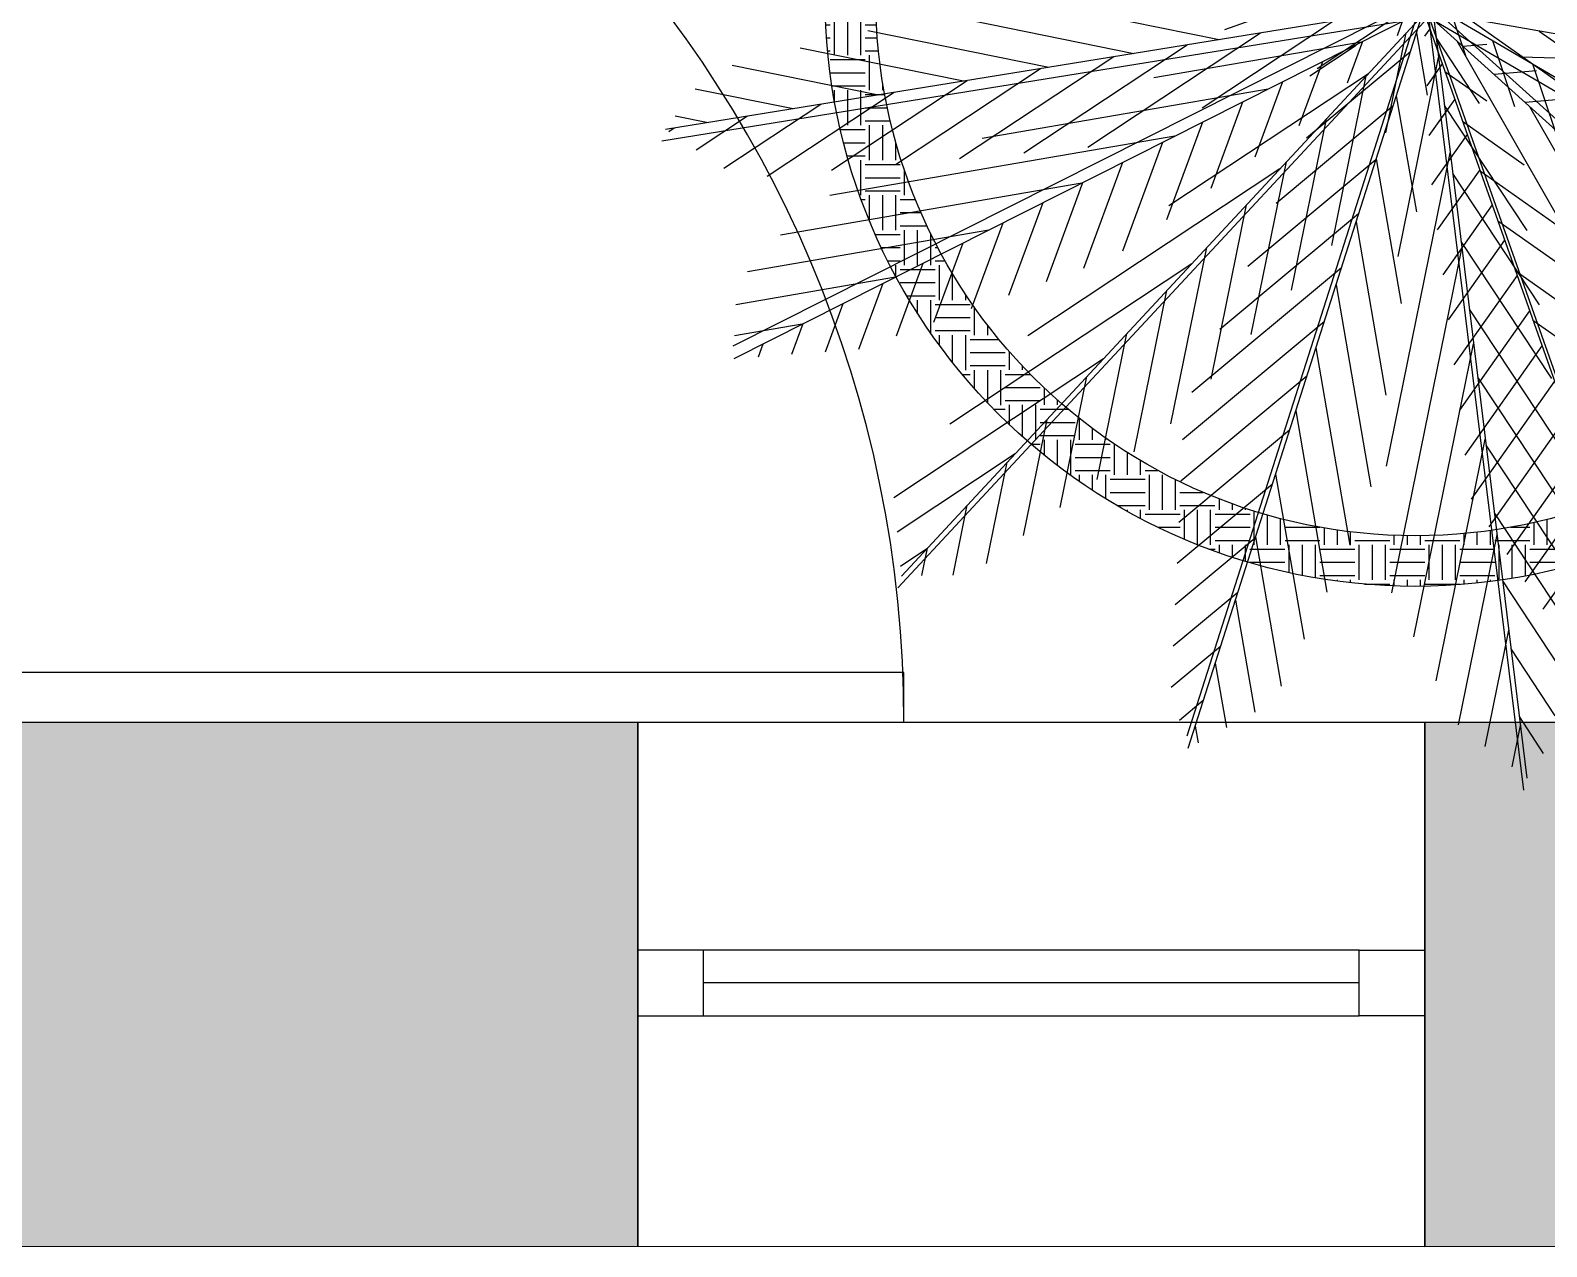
# Model space of a CAD drawing. Header units: metres. Extents: x 1769 to 3632, y 809 to 2652.
# Drawn here: x 2700.634 to 2701.791, y 1801.42 to 1802.348 of the extents above; entities that cross this region are included whole.
import ezdxf

# ---------------------------------------------------------------- set-up
doc = ezdxf.new("R2010")
doc.units = ezdxf.units.M
doc.header["$LTSCALE"] = 10
doc.linetypes.add('AG-FP-01$0$DASH2', pattern=[0.375, 0.25, -0.125])
doc.linetypes.add('HIDDEN', pattern=[9.525, 6.35, -3.175])
for name, color, linetype in [('A-DOOR', 1, 'Continuous'), ('A-GLAZ', 150, 'Continuous'), ('A-PROJ+', 1, 'HIDDEN'), ('A-WALL', 6, 'Continuous'), ('A-WALL-PATT', 8, 'Continuous'), ('AG-FP-01$0$A-DOOR-1', 1, 'Continuous'), ('AG-FP-01$0$A-HEAD-2', 2, 'AG-FP-01$0$DASH2'), ('L-PLNT', 66, 'Continuous')]:
    doc.layers.add(name, color=color, linetype=linetype)
doc.styles.add('AG-FP-01$0$spa-fp01$0$WATG_Default', font='SIMPLEX.SHX', dxfattribs={"width": 0.8})

# ---------------------------------------------------------------- blocks, each defined once
blk = doc.blocks.new('A$C92ef219a')
at = {"layer": 'L-PLNT'}
h = blk.add_hatch(dxfattribs=at)
h.set_pattern_fill('EARTH', color=34, scale=0.0042)
edge = h.paths.add_edge_path()
edge.add_arc((0.45, 0.45), 0.45, 0, 360)
edge = h.paths.add_edge_path(flags=17)
edge.add_arc((0.45, 0.45), 0.4114, 0, 360)
at = {"layer": 'L-PLNT', "color": 34}
for radius in [0.45, 0.4114]:
    blk.add_circle((0.45, 0.45), radius, dxfattribs=at)
blk = doc.blocks.new('A$C491C4D06')
at = {"layer": 'L-PLNT', "color": 48, "linetype": 'Continuous'}
for p, q in [((5.603, 5.904), (3.846, 11.5)), ((5.594, 5.81), (3.837, 11.407)), ((5.603, 5.904), (8.754, 10.856)), ((5.594, 5.81), (8.745, 10.763)), ((5.603, 5.904), (0.123, 7.892)), ((5.594, 5.81), (0.113, 7.798)), ((5.594, 5.81), (11.102, 7.776)), ((5.603, 5.904), (11.112, 7.869)), ((5.603, 5.904), (0.009, 4.308)), ((2.817, 0.783), (5.603, 5.904)), ((5.603, 5.904), (9.125, 1.239)), ((5.603, 5.904), (6.482, 0.094)), ((5.594, 5.81), (0, 4.214)), ((2.808, 0.69), (5.594, 5.81)), ((11.072, 3.73), (5.594, 5.81)), ((5.594, 5.81), (9.115, 1.146)), ((5.594, 5.81), (6.473, 0))]:
    blk.add_line(p, q, dxfattribs=at)
at = {"layer": 'L-PLNT', "color": 66, "linetype": 'Continuous'}
for p, q in [((3.962, 11.344), (3.956, 11.027)), ((3.747, 11.201), (3.976, 10.962)), ((4.19, 11.229), (4.173, 10.336)), ((4.642, 10.81), (4.607, 8.954)), ((8.364, 10.686), (8.354, 10.148)), ((8.765, 10.691), (8.594, 10.525)), ((3.754, 10.531), (4.285, 9.979)), ((8.131, 10.555), (8.117, 9.776)), ((5.09, 10.219), (5.041, 7.572)), ((8.909, 10.191), (7.545, 8.877)), ((3.796, 10.156), (4.439, 9.487)), ((7.662, 10.04), (7.643, 9.031)), ((7.192, 9.525), (7.169, 8.286)), ((3.88, 9.405), (4.748, 8.504)), ((6.958, 9.268), (6.932, 7.914)), ((4.003, 8.946), (4.902, 8.013)), ((8.136, 8.808), (6.497, 7.229)), ((6.483, 8.498), (6.458, 7.169)), ((4.389, 7.883), (5.211, 7.029)), ((10.284, 7.983), (9.459, 7.189)), ((10.845, 7.886), (10.512, 7.565)), ((11.074, 7.788), (11.038, 7.753)), ((6.009, 7.729), (5.985, 6.425)), ((9.35, 7.722), (8.406, 6.814)), ((11.047, 7.662), (10.796, 7.666)), ((8.416, 7.461), (7.354, 6.438)), ((10.936, 7.434), (10.184, 7.448)), ((4.582, 7.351), (5.365, 6.538)), ((7.949, 7.331), (6.827, 6.25)), ((10.216, 6.988), (8.96, 7.011)), ((5.762, 6.819), (5.748, 6.052)), ((9.258, 6.546), (7.736, 6.575)), ((4.842, 6.45), (5.095, 5.991)), ((5.107, 6.475), (5.52, 6.046)), ((6.358, 6.436), (5.775, 5.875)), ((6.402, 6.5), (6.102, 6.211)), ((4.868, 6.073), (4.095, 5.952)), ((5.275, 6.141), (5.424, 5.872)), ((5.422, 5.761), (5.363, 5.662)), ((5.098, 5.669), (4.926, 5.383)), ((5.51, 5.657), (5.501, 5.18)), ((5.615, 5.669), (5.566, 5.622)), ((5.918, 5.687), (6.512, 5.07)), ((4.334, 5.451), (2.148, 5.492)), ((4.774, 5.576), (4.508, 5.136)), ((5.439, 5.526), (4.548, 5.034)), ((5.797, 5.541), (6.292, 4.097)), ((6.014, 5.472), (5.835, 5.491)), ((4.126, 5.391), (3.768, 4.798)), ((5.657, 5.391), (5.512, 5.251)), ((3.802, 5.299), (3.398, 4.629)), ((5.666, 5.331), (5.934, 5.054)), ((3.477, 5.206), (3.028, 4.46)), ((5.272, 5.219), (5.256, 4.332)), ((6.344, 5.205), (6.025, 5.239)), ((2.822, 5.019), (0.521, 5.063)), ((3.153, 5.114), (2.715, 4.386)), ((2.505, 4.929), (2.122, 4.293)), ((6.662, 4.94), (6.215, 4.988)), ((5.741, 4.834), (5.406, 4.511)), ((1.857, 4.744), (1.529, 4.199)), ((5.031, 4.775), (3.932, 4.169)), ((1.311, 4.588), (0.09, 4.611)), ((1.533, 4.651), (1.232, 4.152)), ((0.884, 4.466), (0.684, 4.133)), ((1.209, 4.559), (0.935, 4.106)), ((5.784, 4.555), (5.384, 4.17)), ((0.56, 4.374), (0.433, 4.163)), ((4.796, 4.344), (4.771, 3.019)), ((0.236, 4.281), (0.183, 4.192)), ((5.845, 4.152), (6.466, 3.507)), ((4.622, 4.024), (3.338, 3.315)), ((5.868, 3.998), (5.338, 3.488)), ((5.91, 3.72), (5.316, 3.147)), ((4.32, 3.469), (4.291, 1.962)), ((5.964, 3.366), (6.811, 2.486)), ((4.213, 3.273), (3.132, 2.676)), ((5.994, 3.163), (5.27, 2.465)), ((4.009, 2.898), (3.059, 2.373)), ((6.037, 2.884), (5.253, 2.129)), ((3.843, 2.593), (3.82, 1.332)), ((6.121, 2.327), (5.44, 1.671)), ((3.6, 2.147), (2.914, 1.768)), ((6.163, 2.048), (5.534, 1.443)), ((3.367, 1.718), (3.351, 0.86)), ((3.192, 1.396), (2.769, 1.162)), ((2.987, 1.02), (2.782, 0.907)), ((2.891, 0.843), (2.888, 0.715))]:
    blk.add_line(p, q, dxfattribs=at)
at = {"layer": 'L-PLNT', "color": 78, "linetype": 'Continuous', "true_color": 0x2e3d00}
for p, q in [((4.417, 11.105), (4.39, 9.645)), ((3.712, 10.906), (4.131, 10.471)), ((8.595, 10.732), (8.591, 10.521)), ((4.866, 10.514), (4.824, 8.263)), ((8.837, 10.441), (8.069, 9.701)), ((7.897, 10.297), (7.88, 9.404)), ((3.838, 9.78), (4.594, 8.996)), ((7.427, 9.782), (7.406, 8.659)), ((8.595, 9.569), (7.021, 8.053)), ((5.303, 9.287), (5.257, 6.881)), ((6.72, 8.883), (6.695, 7.542)), ((4.196, 8.414), (5.057, 7.521)), ((6.246, 8.114), (6.221, 6.797)), ((10.616, 7.984), (9.986, 7.377)), ((9.817, 7.853), (8.933, 7.002)), ((5.503, 7.718), (5.474, 6.19)), ((7.269, 7.654), (5.972, 6.405)), ((8.883, 7.592), (7.88, 6.626)), ((10.696, 7.209), (9.572, 7.23)), ((7.155, 6.885), (6.301, 6.062)), ((9.737, 6.767), (8.348, 6.793)), ((4.504, 6.586), (4.767, 6.11)), ((8.779, 6.325), (7.124, 6.356)), ((5.09, 5.666), (3.505, 5.696)), ((4.45, 5.484), (4.138, 4.967)), ((6.421, 5.496), (7.234, 4.651)), ((3.578, 5.235), (0.94, 5.285)), ((5.235, 5.151), (4.23, 4.595)), ((5.699, 5.112), (5.457, 4.879)), ((2.829, 5.021), (2.418, 4.34)), ((5.726, 4.938), (6.12, 4.529)), ((6.242, 4.952), (7.144, 2.32)), ((2.067, 4.804), (0.224, 4.838)), ((2.181, 4.836), (1.825, 4.246)), ((5.034, 4.782), (5.013, 3.676)), ((5.785, 4.545), (6.293, 4.018)), ((0.555, 4.372), (0.038, 4.382)), ((4.826, 4.4), (3.635, 3.742)), ((5.826, 4.277), (5.361, 3.829)), ((4.558, 3.906), (4.529, 2.363)), ((5.904, 3.759), (6.638, 2.996)), ((4.418, 3.649), (3.204, 2.978)), ((5.952, 3.441), (5.293, 2.806)), ((4.082, 3.031), (4.055, 1.647)), ((3.805, 2.522), (2.987, 2.07)), ((6.079, 2.605), (5.346, 1.9)), ((3.605, 2.156), (3.584, 1.017)), ((3.396, 1.771), (2.842, 1.465)), ((6.205, 1.77), (5.628, 1.214)), ((3.129, 1.28), (3.12, 0.787))]:
    blk.add_line(p, q, dxfattribs=at)
blk = doc.blocks.new('*U423')
at = {"layer": 'A-GLAZ', "ltscale": 0.01}
for p, q in [((0.0157539, 0.000025), (0.0162539, 0.000025)), ((0.0157539, 0), (0.0162539, 0)), ((0.0162539, -0.000025), (0.0157539, -0.000025))]:
    blk.add_line(p, q, dxfattribs=at)
for points in [[(0.0157039, -0.000025), (0.0157539, -0.000025), (0.0157539, 0.000025), (0.0157039, 0.000025)], [(0.0163039, -0.000025), (0.0162539, -0.000025), (0.0162539, 0.000025), (0.0163039, 0.000025)]]:
    blk.add_lwpolyline(points, close=True, dxfattribs=at)
blk = doc.blocks.new('*U447')
blk.add_lwpolyline([(980, -65.4), (980, -1015.4), (1020, -1015.4), (1020, -65.4)], close=True)
at = {"layer": 'AG-FP-01$0$A-DOOR-1'}
blk.add_arc((980, -65.4), 950, 270, 0, dxfattribs=at)
at = {"layer": 'AG-FP-01$0$A-HEAD-2'}
for p, q in [((980, 90.6), (1930, 90.6)), ((980, -65.4), (1930, -65.4))]:
    blk.add_line(p, q, dxfattribs=at)
at = {"style": 'AG-FP-01$0$spa-fp01$0$WATG_Default', "width": 0.8, "flags": 9}
for tag, p in [('DOORNUMBER', (494.6, -80.1)), ('ROOMNAME', (494.6, -84.2)), ('ROOMNUMBER', (494.6, -88.3)), ('DOORTYPE', (494.6, -92.4)), ('DOORMATERIAL', (494.6, -96.5)), ('DOORFINISH', (494.6, -100.5)), ('FRAMEMATERIAL', (494.6, -104.6)), ('FRAMEFINISH', (494.6, -108.7)), ('DETAILHEAD', (494.6, -112.8)), ('DETAILJAMB', (494.6, -116.9)), ('DETAILMUNTIN', (494.6, -121)), ('THRESHOLDMATERIAL', (494.6, -125)), ('THRESHOLDDETAIL', (494.6, -129.1)), ('FIRERATING', (494.6, -133.2)), ('GLAZING', (494.6, -137.3)), ('CLOSER', (494.6, -145.5)), ('LOUVER', (494.6, -141.4)), ('PANICHARDWARE', (494.6, -149.5)), ('HARDWARESET', (494.6, -153.6)), ('REMARKS', (494.6, -157.7)), ('REVISION', (494.6, -161.8))]:
    blk.add_attdef(tag, p, '', height=2.38, dxfattribs=at)

msp = doc.modelspace()

# ---------------------------------------------------------------- hatches: boundary and pattern name
at = {"layer": 'A-WALL-PATT'}
h = msp.add_hatch(color=256, dxfattribs=at)
h.dxf.hatch_style = 1
h.paths.add_polyline_path([(2700.2518, 1801.42), (2700.2518, 1801.82), (2701.0977, 1801.8201), (2701.0977, 1801.4201)])
h.paths.add_polyline_path([(2701.6977, 1801.42), (2701.6977, 1801.82), (2702.5663, 1801.8201), (2702.5663, 1801.4201)])
h.paths.add_polyline_path([(2703.1663, 1801.42), (2703.1663, 1801.82), (2704.035, 1801.8201), (2704.035, 1801.4201)])
h.paths.add_polyline_path([(2704.635, 1801.42), (2704.635, 1801.82), (2705.5037, 1801.8201), (2705.5037, 1801.4201)])
h.paths.add_polyline_path([(2706.1037, 1801.42), (2706.1037, 1801.82), (2706.9723, 1801.8201), (2706.9723, 1801.4201)])
h.paths.add_polyline_path([(2707.5723, 1801.42), (2707.5723, 1801.82), (2708.441, 1801.8201), (2708.441, 1801.4201)])
h.paths.add_polyline_path([(2709.041, 1801.42), (2709.041, 1801.82), (2709.9096, 1801.8201), (2709.9096, 1801.4201)])
h.paths.add_polyline_path([(2710.5096, 1801.42), (2710.5096, 1801.82), (2711.3783, 1801.8201), (2711.3783, 1801.4201)])
h.paths.add_polyline_path([(2711.9783, 1801.42), (2711.9783, 1801.82), (2712.847, 1801.8201), (2712.847, 1801.4201)])
h.paths.add_polyline_path([(2713.447, 1801.42), (2713.447, 1801.82), (2714.7632, 1801.821), (2714.7632, 1801.421)])

# ---------------------------------------------------------------- linework, layer by layer
at = {"layer": 'A-PROJ+', "ltscale": 0.01}
msp.add_lwpolyline([(2701.0977, 1801.4201), (2701.0977, 1801.8201), (2701.6977, 1801.82), (2701.6977, 1801.42)], close=True, dxfattribs=at)
at = {"layer": 'A-WALL', "ltscale": 0.01}
for points in [[(2700.2518, 1801.42), (2700.2518, 1801.82), (2701.0977, 1801.8201), (2701.0977, 1801.4201)], [(2701.6977, 1801.42), (2701.6977, 1801.82), (2702.5663, 1801.8201), (2702.5663, 1801.4201)]]:
    msp.add_lwpolyline(points, close=True, dxfattribs=at)

# ---------------------------------------------------------------- block references
at = {"layer": 'A-DOOR', "xscale": 0.0009474377873720035, "yscale": 0.0009474377873720035, "zscale": 0.0009474377873720035, "rotation": 90}
msp.add_blockref('*U447', (2700.3385, 1800.8915), dxfattribs=at)
at = {"layer": 'A-GLAZ', "ltscale": 0.01, "xscale": -1000.000000000007, "yscale": 1000.000000000007, "zscale": 1000.000000000007, "rotation": 0.0006849281418830343}
msp.add_blockref('*U423', (2717.4015, 1801.6213), dxfattribs=at)
at = {"layer": 'L-PLNT', "color": 74, "linetype": 'ByBlock', "xscale": 0.1012506165246655, "yscale": 0.1012506165246655, "zscale": 0.1012506165246655}
for p, rotation in [((2702.3667, 1802.8429), 169.5684973462434), ((2701.2512, 1801.6781), 10.85515194917424)]:
    msp.add_blockref('A$C491C4D06', p, dxfattribs=dict(at, rotation=rotation))
at = {"layer": 'L-PLNT'}
msp.add_blockref('A$C92ef219a', (2701.2404, 1801.9236), dxfattribs=at)

doc.saveas('drawing.dxf')
